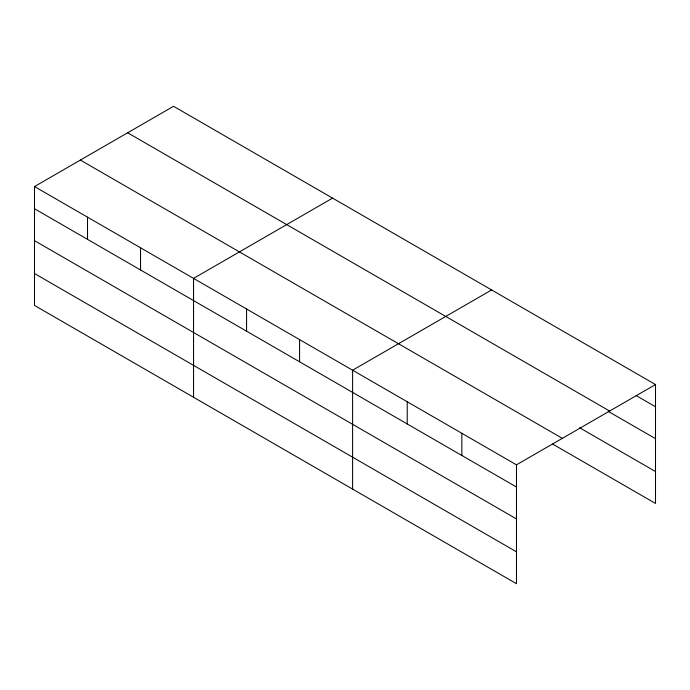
<?xml version="1.0" encoding="UTF-8"?>
<svg xmlns="http://www.w3.org/2000/svg" width="690" height="690" viewBox="0 0 690 690"><rect width="100%" height="100%" fill="white"/><g stroke="black" fill="none" stroke-linecap="round" stroke-linejoin="round"><path stroke-width="1.03" d="M34.5 186.559L516.474 464.827L516.474 583.706L34.5 305.437L34.5 186.559L173.526 106.294L655.5 384.563L655.5 503.441L552.733 444.11M332.58 198.116L193.554 278.38L193.554 397.268M491.625 289.947L352.607 370.211L352.607 489.098M516.474 464.827L655.5 384.563M636.059 395.534L655.5 406.755M127.65 132.782L609.624 411.042M608.287 411.404L655.5 438.659M579.583 427.705L655.5 471.537M80.376 160.071L562.35 438.34M34.5 208.751L516.474 487.019M34.5 240.663L516.474 518.923M34.5 273.533L516.474 551.802M461.852 433.286L461.852 455.486M407.229 401.753L407.229 423.945M299.589 339.601L299.589 361.802M246.572 308.991L246.572 331.191M140.536 247.779L140.536 269.971M87.518 217.169L87.518 239.361"/></g></svg>
